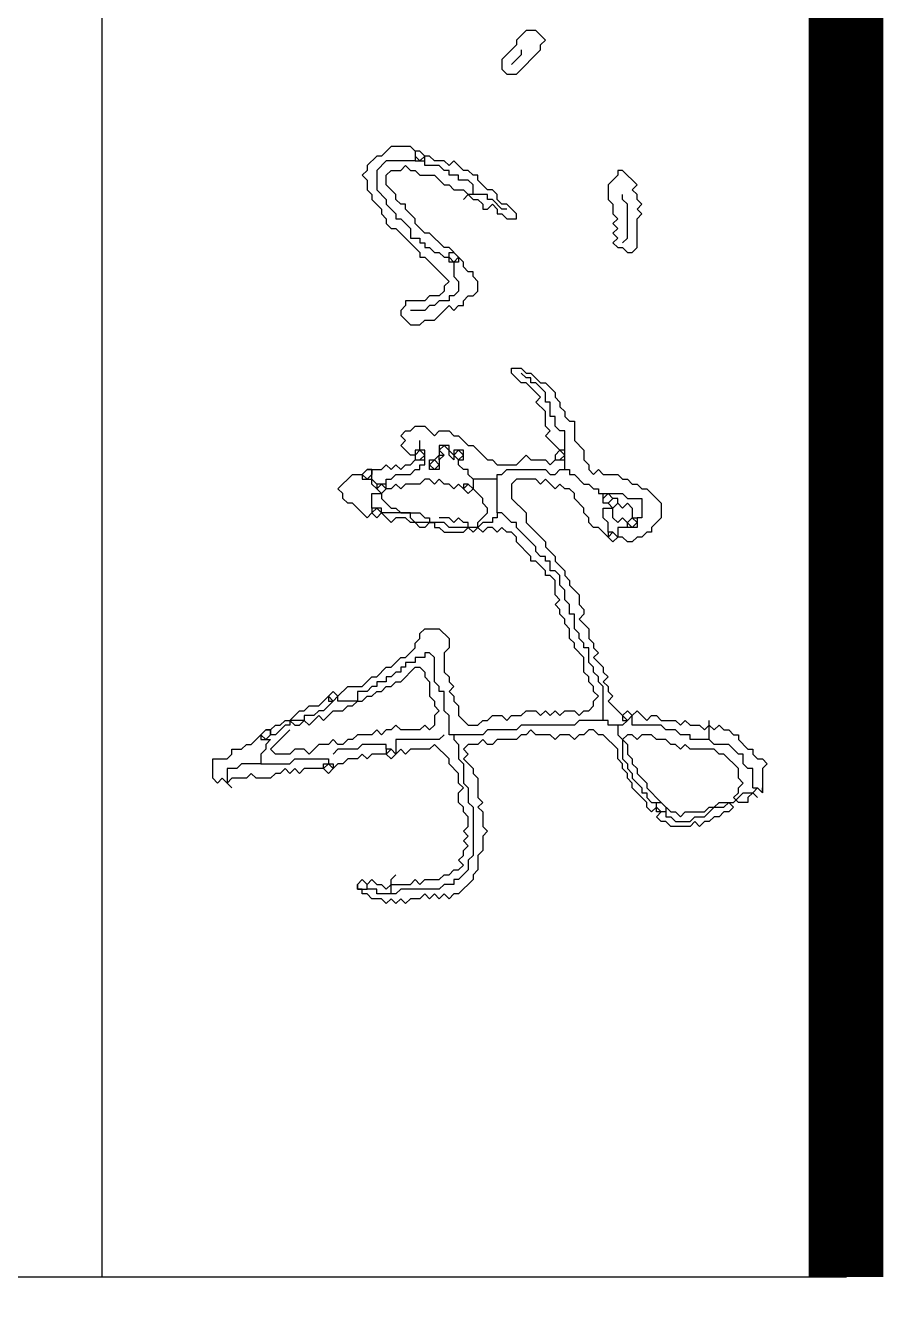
# Model space of a CAD drawing. Header units: millimetres. Extents: x 434053 to 1059003, y -2417481 to 936527.
# Drawn here: x 589066 to 589527, y -1812104 to -1811411 of the extents above; entities that cross this region are included whole.
import ezdxf

# ---------------------------------------------------------------- set-up
doc = ezdxf.new("R2010")
doc.units = ezdxf.units.MM
doc.header["$LTSCALE"] = 1000
doc.header["$MEASUREMENT"] = 0
for name, color, linetype in [('TITLIN', 7, 'Continuous'), ('图框层', 3, 'Continuous'), ('电子签名', 6, 'Continuous')]:
    doc.layers.add(name, color=color, linetype=linetype)

# ---------------------------------------------------------------- blocks, each defined once
blk = doc.blocks.new('21GZ_LABEL2')
at = {"layer": 'TITLIN'}
blk.add_line((-65, 196.115), (0, 196.115), dxfattribs=at)
at = {"layer": 'TITLIN', "const_width": 0.8}
blk.add_lwpolyline([(-65, 204.115), (0, 204.115)], dxfattribs=at)
blk = doc.blocks.new('zhauau')
for points in [[(-72861.8, -93842), (-72858, -93838.1), (-72861.8, -93834.2), (-72858, -93830.3), (-72858, -93826.4), (-72854.1, -93822.5), (-72854.1, -93818.6), (-72850.2, -93818.6), (-72842.4, -93810.9), (-72842.4, -93807), (-72838.5, -93807), (-72834.6, -93803.1), (-72834.6, -93799.2), (-72830.7, -93795.3), (-72826.9, -93799.2), (-72811.3, -93799.2)], [(-72811.3, -93799.2), (-72807.4, -93799.2), (-72811.3, -93803.1), (-72807.4, -93807)], [(-72811.3, -93807), (-72811.3, -93803.1), (-72807.4, -93799.2), (-72811.3, -93799.2)], [(-72791.9, -93877), (-72788, -93877), (-72788, -93873.1), (-72784.1, -93869.2), (-72784.1, -93857.5), (-72788, -93853.6), (-72788, -93845.9), (-72795.7, -93838.1), (-72795.7, -93830.3), (-72799.6, -93826.4), (-72799.6, -93822.5), (-72807.4, -93814.8), (-72807.4, -93807), (-72803.5, -93803.1)], [(-72799.6, -93818.6), (-72803.5, -93822.5), (-72807.4, -93818.6), (-72811.3, -93818.6), (-72815.2, -93814.8), (-72819.1, -93818.6), (-72826.9, -93818.6), (-72838.5, -93830.3), (-72838.5, -93834.2), (-72842.4, -93838.1), (-72842.4, -93857.5), (-72846.3, -93861.4), (-72842.4, -93865.3), (-72846.3, -93869.2), (-72846.3, -93873.1), (-72850.2, -93877), (-72850.2, -93884.7), (-72854.1, -93888.6), (-72854.1, -93896.4), (-72850.2, -93900.3), (-72854.1, -93904.2), (-72854.1, -93908.1), (-72850.2, -93912), (-72846.3, -93908.1), (-72838.5, -93908.1), (-72834.6, -93904.2), (-72830.7, -93904.2), (-72826.9, -93900.3), (-72823, -93900.3), (-72815.2, -93892.5), (-72811.3, -93892.5), (-72799.6, -93880.9)], [(-72811.3, -93807), (-72826.9, -93807), (-72826.9, -93810.9), (-72830.7, -93814.8), (-72838.5, -93814.8), (-72838.5, -93818.6), (-72846.3, -93826.4), (-72846.3, -93838.1), (-72850.2, -93842)], [(-72807.4, -93807), (-72807.4, -93807)], [(-72807.4, -93807), (-72803.5, -93810.9), (-72799.6, -93810.9), (-72799.6, -93818.6)], [(-72799.6, -93880.9), (-72791.9, -93873.1), (-72791.9, -93869.2), (-72788, -93865.3), (-72791.9, -93861.4), (-72791.9, -93845.9), (-72795.7, -93842), (-72795.7, -93838.1), (-72799.6, -93834.2), (-72799.6, -93826.4), (-72795.7, -93822.5), (-72791.9, -93826.4), (-72791.9, -93830.3), (-72788, -93834.2), (-72788, -93838.1), (-72784.1, -93842), (-72784.1, -93845.9), (-72780.2, -93849.8), (-72784.1, -93853.6), (-72780.2, -93857.5), (-72780.2, -93873.1), (-72784.1, -93877), (-72784.1, -93880.9), (-72788, -93884.7)], [(-72869.6, -93904.2), (-72873.5, -93900.3), (-72865.7, -93892.5), (-72869.6, -93888.6), (-72869.6, -93884.7), (-72865.7, -93880.9), (-72865.7, -93869.2), (-72861.8, -93865.3), (-72865.7, -93861.4), (-72861.8, -93857.5), (-72861.8, -93849.8), (-72858, -93845.9), (-72861.8, -93842)], [(-72850.2, -93842), (-72865.7, -93842)], [(-72850.2, -93842), (-72850.2, -93857.5), (-72854.1, -93857.5), (-72854.1, -93865.3), (-72858, -93869.2), (-72858, -93877), (-72861.8, -93880.9), (-72861.8, -93904.2), (-72865.7, -93904.2)], [(-72861.8, -93842), (-72861.8, -93842)], [(-72799.6, -93884.7), (-72799.6, -93880.9), (-72795.7, -93877), (-72791.9, -93877)], [(-72791.9, -93877), (-72791.9, -93884.7), (-72799.6, -93884.7)], [(-73083.5, -93962.5), (-73095.1, -93974.2), (-73099, -93970.3), (-73102.9, -93974.2), (-73114.6, -93974.2), (-73122.3, -93981.9), (-73126.2, -93978.1), (-73137.9, -93989.7), (-73137.9, -93993.6), (-73145.7, -94001.4), (-73149.6, -94001.4), (-73149.6, -93993.6), (-73145.7, -93989.7), (-73145.7, -93985.8), (-73137.9, -93978.1), (-73137.9, -93974.2), (-73130.1, -93966.4), (-73126.2, -93966.4), (-73122.3, -93962.5), (-73118.5, -93962.5), (-73114.6, -93958.6), (-73110.7, -93958.6), (-73106.8, -93954.7), (-73106.8, -93950.8), (-73091.2, -93950.8), (-73083.5, -93943.1), (-73075.7, -93943.1), (-73071.8, -93939.2), (-73067.9, -93939.2), (-73064, -93935.3), (-73067.9, -93931.4), (-73064, -93927.5), (-73064, -93915.8), (-73060.1, -93912), (-73060.1, -93908.1), (-73056.2, -93904.2), (-73056.2, -93900.3), (-73052.4, -93896.4), (-73052.4, -93892.5), (-73040.7, -93880.9), (-73029, -93880.9), (-73021.3, -93888.6), (-73017.4, -93888.6), (-73017.4, -93892.5), (-73013.5, -93896.4), (-73013.5, -93900.3), (-73009.6, -93904.2), (-73009.6, -93908.1), (-73013.5, -93912), (-73013.5, -93915.8)], [(-72861.8, -93915.8), (-72854.1, -93915.8), (-72850.2, -93912), (-72834.6, -93912), (-72830.7, -93908.1), (-72826.9, -93908.1), (-72823, -93904.2), (-72819.1, -93904.2), (-72811.3, -93896.4), (-72807.4, -93896.4), (-72807.4, -93892.5), (-72803.5, -93892.5), (-72799.6, -93888.6), (-72799.6, -93884.7)], [(-72788, -93884.7), (-72791.9, -93880.9), (-72795.7, -93884.7), (-72791.9, -93888.6), (-72795.7, -93892.5), (-72799.6, -93892.5), (-72811.3, -93904.2), (-72815.2, -93904.2), (-72819.1, -93908.1), (-72823, -93908.1), (-72826.9, -93912), (-72830.7, -93912), (-72834.6, -93915.8), (-72842.4, -93915.8), (-72854.1, -93927.5), (-72854.1, -93931.4), (-72858, -93935.3), (-72858, -93939.2), (-72854.1, -93943.1), (-72854.1, -93947), (-72850.2, -93950.8), (-72854.1, -93954.7), (-72854.1, -93962.5), (-72850.2, -93966.4), (-72854.1, -93970.3), (-72854.1, -93981.9), (-72858, -93985.8), (-72854.1, -93989.7), (-72854.1, -93993.6), (-72850.2, -93997.5), (-72850.2, -94013), (-72846.3, -94016.9), (-72846.3, -94020.8), (-72850.2, -94024.7), (-72846.3, -94028.6), (-72846.3, -94036.4), (-72842.4, -94040.3), (-72838.5, -94036.4), (-72834.6, -94040.3), (-72826.9, -94032.5), (-72823, -94032.5), (-72819.1, -94028.6), (-72803.5, -94028.6), (-72799.6, -94024.7), (-72795.7, -94028.6), (-72791.9, -94024.7), (-72780.2, -94024.7), (-72776.3, -94020.8), (-72772.4, -94024.7), (-72760.8, -94024.7), (-72756.9, -94028.6), (-72745.2, -94028.6), (-72741.3, -94032.5), (-72737.4, -94032.5), (-72725.8, -94044.2), (-72725.8, -94048), (-72721.9, -94051.9), (-72725.8, -94055.8), (-72721.9, -94059.7), (-72725.8, -94063.6), (-72721.9, -94067.5), (-72725.8, -94071.4), (-72721.9, -94075.3), (-72721.9, -94083), (-72718, -94086.9), (-72721.9, -94090.8), (-72718, -94094.7), (-72721.9, -94098.6), (-72718, -94102.5), (-72721.9, -94106.4), (-72721.9, -94114.1), (-72725.8, -94118), (-72725.8, -94121.9), (-72729.7, -94121.9)], [(-73281.7, -93896.4), (-73285.6, -93900.3), (-73289.5, -93900.3), (-73293.4, -93904.2), (-73297.3, -93900.3), (-73309, -93912), (-73309, -93915.8), (-73305.1, -93915.8), (-73297.3, -93923.6), (-73285.6, -93923.6), (-73281.7, -93919.7), (-73274, -93919.7), (-73270.1, -93915.8), (-73266.2, -93919.7), (-73262.3, -93915.8), (-73258.4, -93919.7), (-73254.5, -93915.8), (-73250.6, -93919.7), (-73246.8, -93915.8), (-73246.8, -93912), (-73242.9, -93908.1), (-73242.9, -93904.2), (-73246.8, -93900.3), (-73270.1, -93900.3), (-73274, -93896.4), (-73277.9, -93900.3), (-73281.7, -93896.4)], [(-73048.5, -93927.5), (-73048.5, -93912), (-73044.6, -93908.1), (-73044.6, -93896.4), (-73029, -93896.4), (-73029, -93900.3)], [(-73250.6, -93912), (-73254.5, -93908.1), (-73281.7, -93908.1), (-73285.6, -93912), (-73289.5, -93912)], [(-73036.8, -93919.7), (-73040.7, -93915.8), (-73036.8, -93912), (-73040.7, -93908.1), (-73036.8, -93904.2), (-73029, -93904.2)], [(-73029, -93904.2), (-73025.1, -93900.3), (-73021.3, -93904.2), (-73029, -93912), (-73025.1, -93915.8), (-73029, -93919.7), (-73036.8, -93919.7)], [(-73029, -93900.3), (-73021.3, -93900.3), (-73021.3, -93908.1)], [(-73021.3, -93908.1), (-73025.1, -93908.1), (-73029, -93904.2), (-73029, -93900.3)], [(-73021.3, -93908.1), (-73021.3, -93915.8), (-73017.4, -93915.8)], [(-72869.6, -93912), (-72873.5, -93908.1), (-72869.6, -93904.2)], [(-72865.7, -93904.2), (-72869.6, -93904.2), (-72873.5, -93908.1), (-72869.6, -93912), (-72865.7, -93912)], [(-72869.6, -93904.2), (-72865.7, -93908.1), (-72869.6, -93912)], [(-72865.7, -93912), (-72865.7, -93908.1), (-72861.8, -93912), (-72861.8, -93915.8)], [(-73013.5, -93923.6), (-73021.3, -93931.4), (-73021.3, -93935.3), (-73025.1, -93939.2), (-73029, -93939.2), (-73032.9, -93943.1), (-73036.8, -93943.1), (-73044.6, -93950.8), (-73048.5, -93950.8), (-73052.4, -93954.7), (-73052.4, -93958.6), (-73056.2, -93962.5), (-73052.4, -93966.4), (-73060.1, -93974.2), (-73056.2, -93978.1), (-73060.1, -93981.9), (-73060.1, -93997.5), (-73056.2, -94001.4), (-73044.6, -94001.4), (-73032.9, -93989.7), (-73025.1, -93989.7), (-73009.6, -93974.2), (-73005.7, -93974.2), (-72997.9, -93966.4), (-72994, -93966.4), (-72986.3, -93958.6), (-72982.4, -93958.6), (-72978.5, -93954.7), (-72974.6, -93954.7), (-72966.8, -93947), (-72959, -93947), (-72955.2, -93943.1), (-72951.3, -93943.1), (-72947.4, -93947), (-72939.6, -93939.2), (-72931.8, -93939.2), (-72927.9, -93935.3), (-72924.1, -93935.3), (-72920.2, -93931.4), (-72916.3, -93935.3), (-72908.5, -93927.5), (-72904.6, -93927.5), (-72900.7, -93923.6), (-72896.8, -93927.5), (-72892.9, -93923.6), (-72889.1, -93923.6), (-72885.2, -93919.7), (-72881.3, -93923.6), (-72869.6, -93912)], [(-73017.4, -93923.6), (-73025.1, -93923.6), (-73029, -93927.5), (-73036.8, -93927.5), (-73036.8, -93919.7), (-73040.7, -93915.8), (-73044.6, -93915.8), (-73044.6, -93919.7), (-73040.7, -93923.6), (-73040.7, -93927.5), (-73048.5, -93927.5)], [(-73036.8, -93919.7), (-73040.7, -93923.6), (-73044.6, -93919.7), (-73048.5, -93923.6), (-73044.6, -93927.5)], [(-73013.5, -93915.8), (-73017.4, -93919.7), (-73013.5, -93923.6)], [(-73017.4, -93915.8), (-73013.5, -93915.8), (-73017.4, -93919.7), (-73017.4, -93923.6)], [(-73017.4, -93923.6), (-73013.5, -93923.6), (-73009.6, -93919.7)], [(-73013.5, -93923.6), (-73009.6, -93919.7), (-73013.5, -93915.8)], [(-72861.8, -93915.8), (-72861.8, -93923.6), (-72865.7, -93923.6), (-72865.7, -93927.5)], [(-73067.9, -93958.6), (-73067.9, -93954.7), (-73064, -93954.7), (-73064, -93950.8), (-73056.2, -93943.1), (-73056.2, -93939.2), (-73052.4, -93935.3), (-73052.4, -93931.4), (-73048.5, -93931.4), (-73048.5, -93927.5)], [(-72865.7, -93927.5), (-72892.9, -93927.5), (-72896.8, -93931.4), (-72900.7, -93931.4), (-72904.6, -93935.3), (-72908.5, -93935.3), (-72912.4, -93939.2), (-72924.1, -93939.2), (-72924.1, -93943.1), (-72927.9, -93943.1), (-72931.8, -93947), (-72935.7, -93947), (-72939.6, -93950.8), (-72951.3, -93950.8), (-72951.3, -93954.7), (-72959, -93954.7), (-72962.9, -93958.6), (-72970.7, -93958.6), (-72974.6, -93962.5), (-72982.4, -93962.5), (-72986.3, -93966.4), (-72986.3, -93970.3), (-72994, -93970.3), (-72994, -93974.2), (-72997.9, -93974.2), (-72997.9, -93978.1), (-73001.8, -93981.9), (-73005.7, -93981.9), (-73021.3, -93997.5), (-73025.1, -93997.5), (-73025.1, -94001.4), (-73032.9, -94009.2), (-73032.9, -94013)], [(-72865.7, -93927.5), (-72865.7, -93947), (-72861.8, -93950.8), (-72861.8, -93993.6), (-72858, -93997.5), (-72858, -94020.8), (-72854.1, -94024.7), (-72854.1, -94048)], [(-72885.2, -94141.4), (-72892.9, -94133.6), (-72892.9, -94121.9), (-72900.7, -94114.1), (-72900.7, -94110.2), (-72908.5, -94102.5), (-72908.5, -94098.6), (-72916.3, -94090.8), (-72916.3, -94086.9), (-72924.1, -94079.1), (-72927.9, -94079.1), (-72931.8, -94075.3), (-72935.7, -94075.3), (-72939.6, -94071.4), (-72939.6, -94059.7), (-72931.8, -94051.9), (-72924.1, -94051.9), (-72920.2, -94055.8), (-72904.6, -94055.8), (-72900.7, -94051.9), (-72896.8, -94051.9), (-72892.9, -94048), (-72889.1, -94051.9), (-72885.2, -94048), (-72881.3, -94048), (-72877.4, -94044.2), (-72869.6, -94044.2), (-72861.8, -94036.4), (-72861.8, -94028.6), (-72865.7, -94024.7), (-72865.7, -94020.8), (-72869.6, -94016.9), (-72869.6, -94009.2), (-72865.7, -94005.3), (-72869.6, -94001.4), (-72869.6, -93993.6), (-72873.5, -93989.7), (-72873.5, -93981.9), (-72869.6, -93978.1), (-72873.5, -93974.2), (-72869.6, -93970.3), (-72873.5, -93966.4), (-72869.6, -93962.5), (-72873.5, -93958.6), (-72873.5, -93950.8), (-72869.6, -93947), (-72873.5, -93943.1), (-72873.5, -93939.2), (-72877.4, -93935.3), (-72881.3, -93935.3), (-72885.2, -93931.4), (-72889.1, -93935.3), (-72892.9, -93935.3), (-72896.8, -93939.2), (-72900.7, -93939.2), (-72904.6, -93943.1), (-72916.3, -93943.1), (-72924.1, -93950.8), (-72927.9, -93950.8), (-72931.8, -93954.7), (-72939.6, -93954.7), (-72943.5, -93958.6), (-72947.4, -93958.6), (-72951.3, -93962.5), (-72955.2, -93962.5), (-72959, -93966.4), (-72962.9, -93962.5), (-72966.8, -93966.4), (-72978.5, -93966.4), (-72982.4, -93970.3), (-72982.4, -93974.2), (-72986.3, -93974.2), (-72994, -93981.9), (-72994, -93985.8), (-72997.9, -93985.8), (-73009.6, -93997.5), (-73013.5, -93997.5), (-73017.4, -94001.4), (-73017.4, -94005.3), (-73021.3, -94009.2), (-73017.4, -94013), (-73021.3, -94016.9), (-73021.3, -94020.8), (-73017.4, -94024.7), (-73021.3, -94028.6)], [(-73083.5, -93958.6), (-73099, -93958.6), (-73099, -93962.5), (-73102.9, -93966.4), (-73110.7, -93966.4), (-73110.7, -93970.3), (-73122.3, -93970.3), (-73122.3, -93974.2), (-73130.1, -93974.2), (-73137.9, -93981.9), (-73137.9, -93985.8), (-73141.8, -93985.8), (-73141.8, -93989.7), (-73145.7, -93993.6)], [(-73075.7, -93966.4), (-73075.7, -93962.5), (-73079.6, -93958.6), (-73083.5, -93962.5)], [(-73075.7, -93958.6), (-73083.5, -93958.6)], [(-73083.5, -93958.6), (-73083.5, -93962.5), (-73079.6, -93966.4), (-73075.7, -93966.4), (-73075.7, -93958.6)], [(-73067.9, -93958.6), (-73075.7, -93958.6)], [(-73060.1, -94013), (-73064, -94013), (-73064, -94009.2), (-73067.9, -94005.3), (-73067.9, -93974.2), (-73064, -93970.3), (-73064, -93966.4), (-73067.9, -93962.5), (-73067.9, -93958.6)], [(-73075.7, -94079.1), (-73075.7, -94075.3), (-73079.6, -94071.4), (-73083.5, -94075.3), (-73079.6, -94079.1), (-73079.6, -94083), (-73087.3, -94090.8), (-73091.2, -94086.9), (-73095.1, -94090.8), (-73099, -94086.9), (-73099, -94083), (-73102.9, -94079.1), (-73102.9, -94071.4), (-73095.1, -94063.6), (-73099, -94059.7), (-73099, -94051.9), (-73095.1, -94048), (-73095.1, -94044.2), (-73087.3, -94036.4), (-73087.3, -94032.5), (-73075.7, -94020.8), (-73075.7, -94016.9), (-73071.8, -94013), (-73071.8, -93997.5), (-73079.6, -93989.7), (-73075.7, -93985.8), (-73075.7, -93974.2), (-73071.8, -93970.3), (-73075.7, -93966.4)], [(-73083.5, -93962.5), (-73079.6, -93966.4), (-73075.7, -93966.4)], [(-73413.9, -93974.2), (-73421.7, -93981.9), (-73421.7, -93989.7), (-73413.9, -93997.5), (-73410.1, -93997.5), (-73398.4, -94009.2), (-73390.6, -94009.2), (-73386.7, -94005.3), (-73386.7, -93997.5), (-73406.2, -93978.1), (-73410.1, -93978.1), (-73413.9, -93974.2)], [(-73406.2, -93993.6), (-73402.3, -93993.6), (-73394.5, -94001.4)], [(-73277.9, -94013), (-73274, -94013), (-73274, -94009.2), (-73270.1, -94005.3), (-73270.1, -93997.5), (-73274, -93997.5), (-73281.7, -94005.3), (-73281.7, -94009.2), (-73285.6, -94013)], [(-73285.6, -94013), (-73289.5, -94013), (-73293.4, -94016.9), (-73293.4, -94020.8), (-73301.2, -94028.6), (-73305.1, -94028.6), (-73305.1, -94032.5), (-73309, -94036.4), (-73309, -94040.3), (-73316.7, -94048), (-73312.9, -94051.9), (-73316.7, -94055.8), (-73316.7, -94063.6), (-73320.6, -94067.5), (-73320.6, -94071.4)], [(-73277.9, -94005.3), (-73277.9, -94009.2), (-73285.6, -94016.9), (-73285.6, -94020.8), (-73289.5, -94020.8), (-73289.5, -94032.5)], [(-73289.5, -94036.4), (-73285.6, -94032.5), (-73285.6, -94028.6), (-73281.7, -94024.7), (-73277.9, -94024.7), (-73277.9, -94020.8), (-73281.7, -94016.9), (-73277.9, -94013)], [(-73032.9, -94013), (-73060.1, -94013)], [(-73060.1, -94013), (-73060.1, -94032.5)], [(-73032.9, -94013), (-73029, -94013), (-73029, -94016.9), (-73025.1, -94016.9), (-73025.1, -94024.7), (-73021.3, -94028.6), (-73021.3, -94051.9), (-73025.1, -94055.8), (-73025.1, -94079.1), (-73029, -94083), (-73032.9, -94083), (-73032.9, -94106.4)], [(-73021.3, -94028.6), (-73025.1, -94028.6), (-73032.9, -94020.8), (-73036.8, -94020.8), (-73040.7, -94024.7), (-73044.6, -94024.7), (-73052.4, -94032.5)], [(-73324.5, -94079.1), (-73328.4, -94083), (-73328.4, -94098.6), (-73320.6, -94106.4), (-73320.6, -94110.2), (-73312.9, -94118), (-73309, -94118), (-73305.1, -94121.9), (-73301.2, -94118), (-73293.4, -94118), (-73289.5, -94114.1), (-73285.6, -94114.1), (-73277.9, -94106.4), (-73274, -94106.4), (-73270.1, -94102.5), (-73266.2, -94102.5), (-73262.3, -94098.6), (-73262.3, -94094.7), (-73242.9, -94075.3), (-73239, -94075.3), (-73239, -94071.4), (-73219.5, -94051.9), (-73215.7, -94055.8), (-73211.8, -94055.8), (-73207.9, -94059.7), (-73207.9, -94067.5), (-73204, -94071.4), (-73204, -94086.9), (-73200.1, -94086.9), (-73196.2, -94090.8), (-73192.3, -94090.8), (-73184.5, -94083), (-73184.5, -94075.3), (-73188.4, -94071.4), (-73188.4, -94063.6), (-73200.1, -94051.9), (-73196.2, -94048), (-73200.1, -94044.2), (-73200.1, -94040.3), (-73204, -94040.3), (-73207.9, -94036.4), (-73207.9, -94032.5), (-73211.8, -94028.6), (-73219.5, -94028.6), (-73223.4, -94032.5), (-73227.3, -94032.5), (-73227.3, -94036.4), (-73231.2, -94040.3), (-73235.1, -94040.3), (-73239, -94044.2)], [(-73289.5, -94032.5), (-73297.3, -94032.5), (-73301.2, -94036.4), (-73301.2, -94044.2), (-73305.1, -94044.2), (-73305.1, -94051.9), (-73309, -94051.9), (-73309, -94055.8), (-73312.9, -94059.7), (-73312.9, -94071.4), (-73316.7, -94071.4)], [(-73289.5, -94032.5), (-73289.5, -94036.4), (-73285.6, -94040.3)], [(-73060.1, -94032.5), (-73064, -94036.4), (-73067.9, -94036.4), (-73067.9, -94040.3), (-73071.8, -94044.2), (-73075.7, -94044.2)], [(-73060.1, -94032.5), (-73052.4, -94032.5), (-73056.2, -94036.4), (-73056.2, -94040.3), (-73052.4, -94040.3), (-73048.5, -94036.4)], [(-73052.4, -94032.5), (-73056.2, -94036.4), (-73052.4, -94040.3)], [(-73052.4, -94040.3), (-73048.5, -94036.4), (-73052.4, -94032.5)], [(-73021.3, -94036.4), (-73017.4, -94032.5), (-73021.3, -94028.6)], [(-72854.1, -94048), (-72850.2, -94048), (-72846.3, -94044.2), (-72834.6, -94044.2), (-72830.7, -94040.3), (-72815.2, -94040.3), (-72811.3, -94036.4), (-72799.6, -94036.4), (-72795.7, -94032.5), (-72756.9, -94032.5), (-72753, -94036.4), (-72745.2, -94036.4), (-72737.4, -94044.2), (-72737.4, -94048), (-72733.5, -94048), (-72733.5, -94055.8), (-72729.7, -94059.7), (-72729.7, -94090.8), (-72725.8, -94094.7), (-72725.8, -94098.6)], [(-73239, -94044.2), (-73246.8, -94051.9), (-73246.8, -94055.8), (-73258.4, -94067.5), (-73258.4, -94071.4), (-73266.2, -94079.1), (-73270.1, -94079.1), (-73277.9, -94086.9), (-73281.7, -94086.9), (-73281.7, -94090.8), (-73285.6, -94094.7), (-73289.5, -94094.7), (-73297.3, -94102.5), (-73305.1, -94102.5), (-73309, -94098.6), (-73309, -94090.8), (-73312.9, -94086.9), (-73309, -94083), (-73309, -94079.1), (-73305.1, -94075.3), (-73305.1, -94063.6), (-73297.3, -94055.8), (-73297.3, -94051.9), (-73293.4, -94048), (-73293.4, -94040.3), (-73289.5, -94036.4)], [(-73289.5, -94036.4), (-73285.6, -94040.3)], [(-73239, -94051.9), (-73242.9, -94051.9), (-73242.9, -94048), (-73239, -94044.2), (-73235.1, -94044.2), (-73235.1, -94048)], [(-73239, -94044.2), (-73235.1, -94048), (-73239, -94051.9)], [(-73235.1, -94048), (-73223.4, -94048), (-73219.5, -94044.2), (-73211.8, -94044.2), (-73207.9, -94048), (-73207.9, -94051.9), (-73204, -94051.9), (-73204, -94059.7), (-73200.1, -94063.6), (-73200.1, -94067.5), (-73196.2, -94071.4), (-73196.2, -94083)], [(-73079.6, -94048), (-73083.5, -94044.2), (-73079.6, -94040.3), (-73075.7, -94044.2), (-73079.6, -94048)], [(-73075.7, -94044.2), (-73075.7, -94040.3), (-73083.5, -94040.3), (-73083.5, -94048), (-73075.7, -94048), (-73079.6, -94051.9)], [(-73052.4, -94040.3), (-73056.2, -94044.2), (-73052.4, -94048), (-73056.2, -94051.9), (-73056.2, -94055.8), (-73060.1, -94059.7), (-73056.2, -94063.6), (-73060.1, -94067.5), (-73060.1, -94071.4), (-73056.2, -94075.3), (-73056.2, -94086.9), (-73052.4, -94090.8), (-73056.2, -94094.7), (-73052.4, -94098.6), (-73052.4, -94102.5)], [(-73021.3, -94036.4), (-73025.1, -94036.4), (-73025.1, -94040.3), (-73029, -94044.2), (-73025.1, -94048), (-73029, -94051.9), (-73029, -94059.7)], [(-73025.1, -94067.5), (-73025.1, -94063.6), (-73021.3, -94063.6), (-73021.3, -94059.7), (-73017.4, -94055.8), (-73017.4, -94040.3), (-73021.3, -94036.4)], [(-72733.5, -94098.6), (-72733.5, -94083), (-72737.4, -94079.1), (-72733.5, -94075.3), (-72737.4, -94071.4), (-72737.4, -94059.7), (-72741.3, -94055.8), (-72741.3, -94051.9), (-72745.2, -94048), (-72745.2, -94044.2), (-72749.1, -94040.3), (-72753, -94044.2), (-72756.9, -94040.3), (-72760.8, -94040.3), (-72764.6, -94036.4), (-72768.5, -94040.3), (-72772.4, -94036.4), (-72776.3, -94040.3), (-72780.2, -94036.4), (-72788, -94036.4), (-72791.9, -94040.3), (-72795.7, -94040.3), (-72799.6, -94044.2), (-72807.4, -94044.2), (-72811.3, -94040.3), (-72815.2, -94044.2), (-72823, -94044.2), (-72830.7, -94051.9), (-72834.6, -94051.9), (-72846.3, -94063.6), (-72842.4, -94067.5), (-72842.4, -94083), (-72838.5, -94086.9), (-72842.4, -94090.8), (-72838.5, -94094.7)], [(-73316.7, -94079.1), (-73316.7, -94102.5), (-73309, -94110.2), (-73293.4, -94110.2), (-73285.6, -94102.5), (-73281.7, -94102.5), (-73274, -94094.7), (-73270.1, -94094.7), (-73270.1, -94090.8), (-73262.3, -94083), (-73254.5, -94083), (-73254.5, -94075.3), (-73250.6, -94075.3), (-73250.6, -94071.4), (-73246.8, -94071.4), (-73246.8, -94067.5), (-73242.9, -94063.6), (-73242.9, -94059.7), (-73239, -94055.8), (-73239, -94051.9)], [(-73235.1, -94048), (-73235.1, -94051.9), (-73239, -94051.9)], [(-73079.6, -94048), (-73087.3, -94055.8), (-73083.5, -94059.7), (-73079.6, -94055.8)], [(-73079.6, -94051.9), (-73087.3, -94051.9), (-73087.3, -94059.7), (-73079.6, -94059.7)], [(-72854.1, -94048), (-72854.1, -94051.9), (-72869.6, -94051.9), (-72873.5, -94055.8), (-72889.1, -94055.8), (-72889.1, -94059.7), (-72892.9, -94059.7), (-72896.8, -94063.6), (-72916.3, -94063.6), (-72920.2, -94067.5), (-72920.2, -94071.4), (-72916.3, -94071.4), (-72916.3, -94079.1), (-72912.4, -94079.1), (-72912.4, -94086.9), (-72908.5, -94086.9), (-72908.5, -94090.8), (-72904.6, -94090.8), (-72904.6, -94094.7), (-72900.7, -94098.6), (-72900.7, -94102.5), (-72896.8, -94102.5), (-72896.8, -94110.2), (-72892.9, -94110.2), (-72892.9, -94114.1), (-72889.1, -94118), (-72889.1, -94125.8), (-72881.3, -94125.8), (-72881.3, -94141.4)], [(-73079.6, -94059.7), (-73079.6, -94055.8), (-73075.7, -94059.7)], [(-73075.7, -94059.7), (-73067.9, -94059.7), (-73067.9, -94067.5), (-73075.7, -94067.5), (-73075.7, -94063.6), (-73079.6, -94059.7)], [(-73075.7, -94059.7), (-73079.6, -94059.7)], [(-73071.8, -94059.7), (-73075.7, -94063.6), (-73071.8, -94067.5), (-73067.9, -94063.6), (-73071.8, -94059.7)], [(-72865.7, -94180.2), (-72861.8, -94176.3), (-72861.8, -94172.5), (-72865.7, -94168.6), (-72861.8, -94164.7), (-72869.6, -94156.9), (-72865.7, -94153), (-72873.5, -94145.2), (-72873.5, -94137.5), (-72877.4, -94133.6), (-72877.4, -94129.7), (-72881.3, -94125.8), (-72881.3, -94121.9), (-72885.2, -94118), (-72885.2, -94114.1), (-72889.1, -94110.2), (-72889.1, -94106.4), (-72892.9, -94102.5), (-72892.9, -94098.6), (-72896.8, -94094.7), (-72896.8, -94090.8), (-72908.5, -94079.1), (-72908.5, -94075.3), (-72904.6, -94071.4), (-72900.7, -94071.4), (-72896.8, -94067.5), (-72885.2, -94067.5), (-72881.3, -94063.6), (-72877.4, -94063.6), (-72873.5, -94059.7), (-72869.6, -94063.6), (-72861.8, -94063.6), (-72858, -94067.5), (-72861.8, -94071.4), (-72858, -94075.3), (-72858, -94090.8), (-72861.8, -94094.7), (-72858, -94098.6), (-72858, -94102.5), (-72854.1, -94106.4), (-72858, -94110.2), (-72854.1, -94114.1), (-72854.1, -94125.8), (-72850.2, -94129.7), (-72850.2, -94133.6), (-72846.3, -94137.5), (-72846.3, -94141.4), (-72850.2, -94145.2), (-72846.3, -94149.1), (-72846.3, -94156.9), (-72838.5, -94164.7), (-72842.4, -94168.6), (-72842.4, -94176.3), (-72838.5, -94180.2), (-72838.5, -94191.9), (-72842.4, -94195.8), (-72858, -94180.2)], [(-72854.1, -94055.8), (-72850.2, -94059.7), (-72850.2, -94094.7), (-72842.4, -94094.7)], [(-73316.7, -94071.4), (-73320.6, -94071.4), (-73324.5, -94075.3), (-73324.5, -94079.1), (-73316.7, -94079.1)], [(-73320.6, -94071.4), (-73324.5, -94075.3), (-73324.5, -94079.1)], [(-73324.5, -94079.1), (-73320.6, -94079.1), (-73316.7, -94075.3), (-73320.6, -94071.4)], [(-73316.7, -94079.1), (-73316.7, -94071.4)], [(-73083.5, -94075.3), (-73091.2, -94075.3)], [(-73075.7, -94071.4), (-73083.5, -94071.4), (-73083.5, -94075.3)], [(-73083.5, -94075.3), (-73083.5, -94079.1), (-73075.7, -94079.1), (-73075.7, -94071.4)], [(-73056.2, -94102.5), (-73060.1, -94102.5), (-73060.1, -94098.6), (-73064, -94094.7), (-73064, -94083), (-73067.9, -94079.1), (-73067.9, -94075.3), (-73071.8, -94075.3), (-73071.8, -94071.4), (-73075.7, -94071.4)], [(-73052.4, -94102.5), (-73056.2, -94106.4), (-73052.4, -94110.2), (-73048.5, -94106.4), (-73044.6, -94106.4), (-73036.8, -94098.6), (-73036.8, -94094.7), (-73032.9, -94090.8), (-73032.9, -94075.3), (-73029, -94071.4), (-73029, -94067.5), (-73025.1, -94067.5)], [(-73025.1, -94067.5), (-73021.3, -94071.4), (-73021.3, -94075.3), (-73025.1, -94079.1), (-73025.1, -94083), (-73029, -94086.9), (-73029, -94094.7), (-73025.1, -94098.6), (-73032.9, -94106.4)], [(-73067.9, -94114.1), (-73067.9, -94106.4), (-73071.8, -94102.5), (-73067.9, -94098.6), (-73071.8, -94094.7), (-73067.9, -94090.8), (-73071.8, -94086.9), (-73071.8, -94083), (-73075.7, -94079.1)], [(-72842.4, -94094.7), (-72838.5, -94094.7), (-72842.4, -94098.6), (-72842.4, -94102.5)], [(-72838.5, -94094.7), (-72842.4, -94098.6), (-72838.5, -94102.5)], [(-72838.5, -94102.5), (-72834.6, -94098.6), (-72838.5, -94094.7)], [(-72733.5, -94098.6), (-72737.4, -94098.6), (-72741.3, -94094.7)], [(-72725.8, -94098.6), (-72737.4, -94098.6), (-72741.3, -94094.7)], [(-73048.5, -94110.2), (-73048.5, -94106.4), (-73052.4, -94102.5), (-73056.2, -94102.5)], [(-73056.2, -94102.5), (-73056.2, -94110.2)], [(-73032.9, -94106.4), (-73036.8, -94110.2), (-73032.9, -94114.1)], [(-73032.9, -94106.4), (-73036.8, -94106.4), (-73036.8, -94114.1)], [(-73036.8, -94114.1), (-73032.9, -94114.1), (-73029, -94110.2), (-73032.9, -94106.4)], [(-73032.9, -94114.1), (-73029, -94110.2), (-73032.9, -94106.4)], [(-72842.4, -94102.5), (-72846.3, -94102.5), (-72846.3, -94121.9), (-72842.4, -94125.8), (-72842.4, -94141.4), (-72838.5, -94145.2)], [(-72842.4, -94102.5), (-72838.5, -94102.5), (-72834.6, -94098.6)], [(-72838.5, -94102.5), (-72838.5, -94114.1), (-72834.6, -94118), (-72838.5, -94121.9), (-72834.6, -94125.8), (-72834.6, -94133.6), (-72830.7, -94137.5), (-72830.7, -94141.4), (-72826.9, -94145.2)], [(-72729.7, -94121.9), (-72729.7, -94125.8), (-72733.5, -94125.8), (-72737.4, -94121.9), (-72733.5, -94118), (-72737.4, -94114.1), (-72733.5, -94110.2), (-72733.5, -94106.4), (-72729.7, -94102.5), (-72733.5, -94098.6)], [(-72725.8, -94098.6), (-72725.8, -94110.2), (-72729.7, -94110.2), (-72729.7, -94118)], [(-73064, -94121.9), (-73067.9, -94118), (-73067.9, -94114.1)], [(-73067.9, -94114.1), (-73064, -94114.1), (-73060.1, -94118), (-73064, -94121.9)], [(-73060.1, -94114.1), (-73067.9, -94114.1), (-73067.9, -94118), (-73064, -94121.9), (-73060.1, -94121.9), (-73060.1, -94114.1)], [(-73032.9, -94114.1), (-73029, -94118), (-73040.7, -94129.7), (-73040.7, -94133.6), (-73044.6, -94137.5), (-73048.5, -94137.5), (-73052.4, -94141.4), (-73064, -94129.7), (-73064, -94121.9)], [(-73056.2, -94110.2), (-73052.4, -94110.2), (-73056.2, -94114.1), (-73060.1, -94114.1)], [(-73060.1, -94114.1), (-73056.2, -94110.2)], [(-73036.8, -94114.1), (-73048.5, -94114.1), (-73048.5, -94110.2)], [(-72729.7, -94118), (-72733.5, -94118), (-72737.4, -94121.9), (-72733.5, -94125.8), (-72729.7, -94125.8), (-72729.7, -94118)], [(-72881.3, -94141.4), (-72885.2, -94141.4), (-72889.1, -94145.2), (-72885.2, -94149.1), (-72881.3, -94149.1)], [(-72885.2, -94149.1), (-72889.1, -94145.2), (-72885.2, -94141.4)], [(-72885.2, -94141.4), (-72881.3, -94145.2), (-72885.2, -94149.1)], [(-72865.7, -94180.2), (-72873.5, -94172.5), (-72873.5, -94168.6), (-72877.4, -94164.7), (-72877.4, -94156.9), (-72885.2, -94149.1)], [(-72881.3, -94149.1), (-72881.3, -94145.2), (-72873.5, -94153), (-72873.5, -94156.9), (-72869.6, -94160.8), (-72869.6, -94168.6), (-72865.7, -94168.6), (-72865.7, -94180.2), (-72861.8, -94180.2), (-72861.8, -94184.1), (-72854.1, -94191.9), (-72854.1, -94195.8)], [(-72830.7, -94203.6), (-72830.7, -94180.2), (-72834.6, -94176.3), (-72834.6, -94149.1), (-72830.7, -94149.1)], [(-72830.7, -94149.1), (-72830.7, -94145.2), (-72826.9, -94145.2), (-72823, -94149.1), (-72826.9, -94153), (-72830.7, -94153), (-72830.7, -94149.1)], [(-72826.9, -94145.2), (-72830.7, -94149.1), (-72826.9, -94153)], [(-72826.9, -94153), (-72823, -94149.1), (-72826.9, -94145.2)], [(-72826.9, -94153), (-72826.9, -94168.6), (-72823, -94172.5), (-72826.9, -94176.3), (-72823, -94180.2), (-72826.9, -94184.1), (-72823, -94188), (-72823, -94191.9), (-72819.1, -94195.8), (-72819.1, -94207.4), (-72823, -94211.3), (-72819.1, -94215.2), (-72819.1, -94226.9), (-72815.2, -94230.8)], [(-72858, -94195.8), (-72861.8, -94191.9), (-72861.8, -94188), (-72865.7, -94184.1), (-72865.7, -94180.2)], [(-72854.1, -94195.8), (-72858, -94195.8), (-72858, -94199.7), (-72854.1, -94203.6), (-72850.2, -94203.6), (-72850.2, -94199.7)], [(-72854.1, -94203.6), (-72858, -94199.7), (-72858, -94195.8)], [(-72858, -94195.8), (-72854.1, -94195.8), (-72850.2, -94199.7), (-72854.1, -94203.6)], [(-72850.2, -94199.7), (-72854.1, -94195.8)], [(-72850.2, -94199.7), (-72850.2, -94195.8), (-72846.3, -94199.7), (-72842.4, -94199.7), (-72838.5, -94203.6), (-72830.7, -94203.6)], [(-72815.2, -94230.8), (-72819.1, -94234.7), (-72815.2, -94238.6), (-72819.1, -94242.4), (-72834.6, -94242.4), (-72834.6, -94230.8), (-72838.5, -94226.9), (-72842.4, -94226.9), (-72842.4, -94219.1), (-72846.3, -94215.2), (-72846.3, -94211.3), (-72854.1, -94203.6)], [(-72830.7, -94203.6), (-72830.7, -94219.1), (-72826.9, -94223), (-72826.9, -94230.8), (-72815.2, -94230.8), (-72811.3, -94226.9)], [(-72815.2, -94230.8), (-72815.2, -94230.8)]]:
    blk.add_lwpolyline(points)
blk = doc.blocks.new('A$C62AF6C70')
at = {"layer": '电子签名'}
blk.add_lwpolyline([(0, 0), (0, 10382.2), (2510.4, 10382.2), (2510.4, 0)], close=True, dxfattribs=at)
at = {"layer": '电子签名', "xscale": 1.333333333223985, "yscale": 1.333333333223985, "zscale": 1.333333333223985}
blk.add_blockref('zhauau', (99066.4, 135357.9), dxfattribs=at)
blk = doc.blocks.new('asdgdfgsghfdjfh')
at = {"xscale": 0.01000000000265255, "yscale": 0.01000000000265255, "zscale": 0.01000000000265255}
blk.add_blockref('A$C62AF6C70', (-25.104, 100.293), dxfattribs=at)

msp = doc.modelspace()

# ---------------------------------------------------------------- block references
at = {"layer": '图框层', "xscale": 50, "yscale": 50, "zscale": 50, "rotation": 270}
for name in ['21GZ_LABEL2', 'asdgdfgsghfdjfh']:
    msp.add_blockref(name, (579300.94, -1812083.77), dxfattribs=at)

doc.saveas('drawing.dxf')
